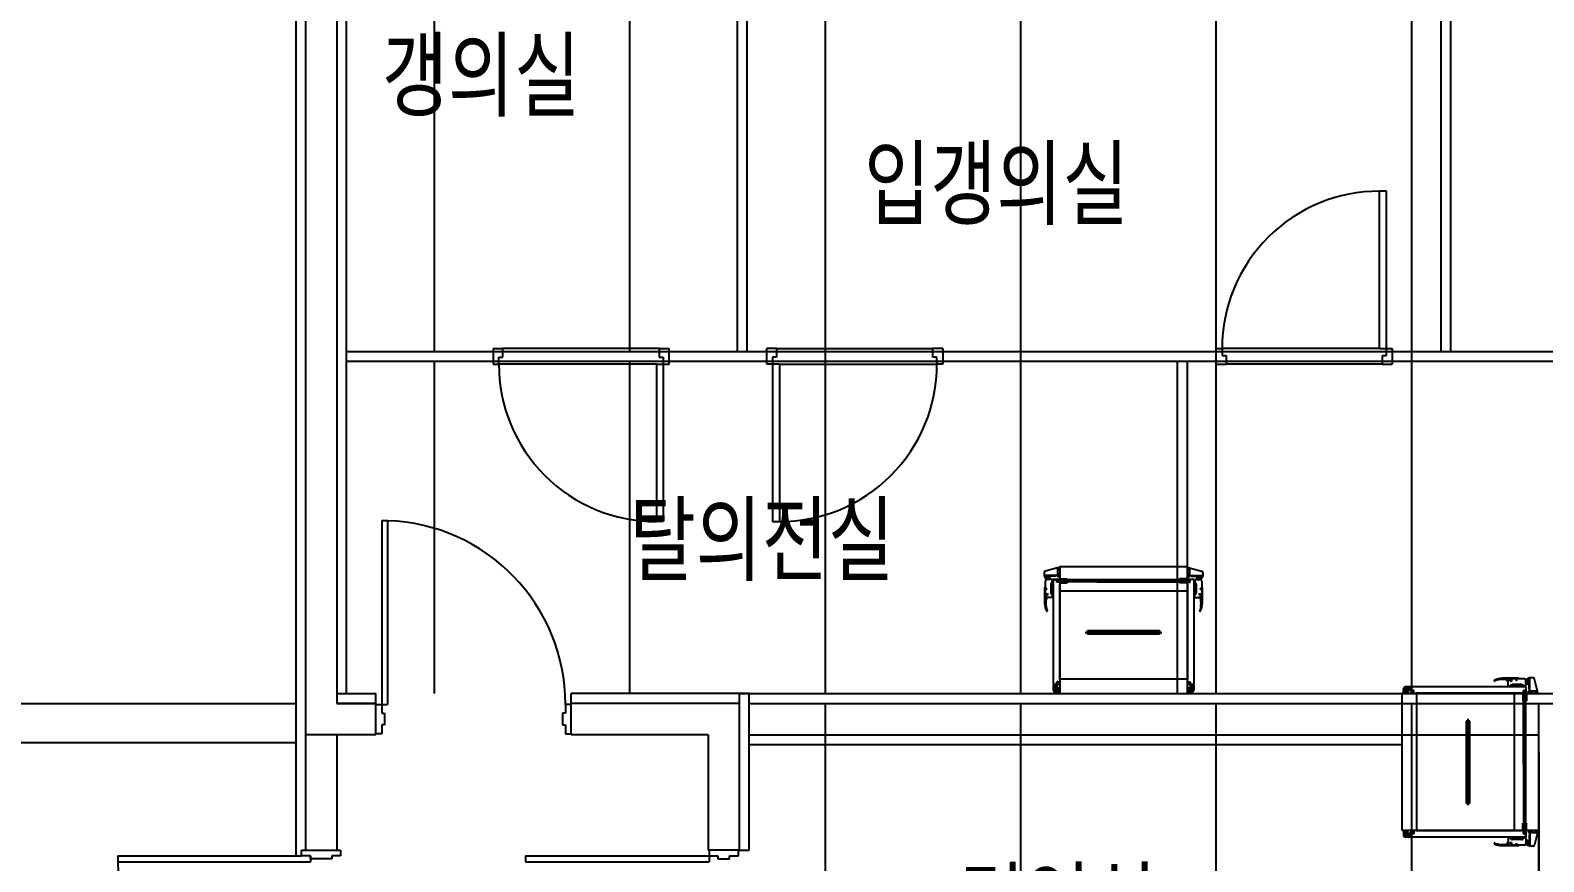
# Model space of a CAD drawing. Header units: millimetres. Extents: x 605428 to 684586, y -474155 to -416366.
# Drawn here: x 623265 to 631008, y -435768 to -431515 of the extents above; entities that cross this region are included whole.
import ezdxf

# ---------------------------------------------------------------- set-up
doc = ezdxf.new("R2010")
doc.units = ezdxf.units.MM
doc.header["$LTSCALE"] = 500
for name, color, linetype in [('arch-col', 9, 'Continuous'), ('TXT', 7, 'Continuous'), ('동물실', 9, 'Continuous'), ('방화석고', 9, 'Continuous'), ('천정', 5, 'Continuous'), ('크린판넬', 4, 'Continuous')]:
    doc.layers.add(name, color=color, linetype=linetype)
doc.styles.add('GHD', font='simple.shx', dxfattribs={"bigfont": 'whgtxt.shx'})

msp = doc.modelspace()

# ---------------------------------------------------------------- linework, layer by layer
at = {"layer": 'arch-col', "color": 9}
for p, q in [((621732.8, -434958.5), (624622.8, -434958.5)), ((621732.8, -435158.5), (624622.8, -435158.5))]:
    msp.add_line(p, q, dxfattribs=at)
at = {"layer": '동물실', "color": 9}
for p, q in [((625062.8, -434023.5), (625062.8, -434963.5)), ((625062.8, -434023.5), (625092.7, -434023.5)), ((625092.7, -434023.5), (625092.7, -434963.5)), ((628451.6, -434288.2), (628451.6, -434303.8)), ((628520.2, -434265.1), (628458.5, -434281.4)), ((628535.1, -434274.5), (628517.5, -434274.5)), ((628520.5, -434265.1), (628520.5, -434311.3)), ((628523.3, -434272.6), (628520.5, -434269.8)), ((628523.3, -434276.4), (628520.5, -434279.2)), ((628531.7, -434265.1), (628520.6, -434265.1)), ((628523.3, -434272.6), (628523.3, -434276.4)), ((628531.7, -434272.6), (628523.3, -434272.6)), ((628531.7, -434276.4), (628523.3, -434276.4)), ((628531.7, -434265.1), (628531.7, -434311.3)), ((628532.8, -434258.5), (628532.8, -434908.5)), ((628532.8, -434258.5), (629182.8, -434258.5)), ((629180.4, -434274.5), (629198, -434274.5)), ((629182.8, -434258.5), (629182.8, -434908.5)), ((629183.8, -434265.1), (629183.8, -434311.3)), ((629183.8, -434265.1), (629194.9, -434265.1)), ((629183.8, -434272.6), (629192.2, -434272.6)), ((629183.8, -434276.4), (629192.2, -434276.4)), ((629192.2, -434272.6), (629195, -434269.8)), ((629192.2, -434272.6), (629192.2, -434276.4)), ((629192.2, -434276.4), (629195, -434279.2)), ((629195, -434265.1), (629195, -434311.3)), ((629195.3, -434265.1), (629257, -434281.4)), ((629263.9, -434288.2), (629263.9, -434303.8)), ((628520.5, -434303.8), (628451.6, -434303.8)), ((628451.7, -434304.7), (628451.7, -434306.3)), ((628451.7, -434306.8), (628459.1, -434317.9)), ((628466.7, -434303.8), (628452.5, -434303.8)), ((628454.4, -434365.1), (628454.4, -434448)), ((628457.3, -434334), (628457.3, -434406.6)), ((628462, -434368.9), (628462, -434376.4)), ((628495, -434324.5), (628466.7, -434324.5)), ((628467.6, -434304.7), (628467.6, -434315.1)), ((628512, -434308.5), (628467.6, -434308.5)), ((628470.2, -434324.5), (628470.2, -434313.2)), ((628470.2, -434313.2), (628474, -434313.2)), ((628484.4, -434324.5), (628484.4, -434324.5)), ((628497.4, -434354.7), (628484.4, -434354.7)), ((628486.5, -434347.2), (628486.5, -434393.4)), ((628488.4, -434352.8), (628486.5, -434351)), ((628488.4, -434356.6), (628486.5, -434358.5)), ((628495, -434352.8), (628488.4, -434352.8)), ((628488.4, -434352.8), (628488.4, -434356.6)), ((628495, -434356.6), (628488.4, -434356.6)), ((628495, -434324.5), (628495, -434416.1)), ((628497.8, -434324.5), (628497.8, -434861.3)), ((628529.9, -434324.5), (628497.8, -434324.5)), ((628497.8, -434324.5), (628530.9, -434324.5)), ((628512, -434303.8), (628512, -434308.5)), ((628516, -434337.6), (628516, -434324.5)), ((628530.8, -434337.6), (628516, -434337.6)), ((628534.7, -434301.9), (628517.5, -434301.9)), ((628517.6, -434325.7), (628517.6, -434336.3)), ((628532.2, -434325.7), (628517.6, -434325.7)), ((628517.6, -434336.3), (628532.2, -434336.3)), ((628517.8, -434328.4), (628517.9, -434328.3)), ((628517.8, -434328.3), (628517.9, -434328.3)), ((628518.6, -434331), (628518.5, -434330.5)), ((628518.5, -434330.5), (628519.1, -434330.6)), ((628518.6, -434331), (628519.1, -434330.6)), ((628519.5, -434335.9), (628519.6, -434335.8)), ((628519.6, -434335.9), (628519.6, -434335.8)), ((628531.7, -434292.4), (628520.5, -434292.4)), ((628531.7, -434311.3), (628520.5, -434311.3)), ((628523.4, -434300), (628520.6, -434297.2)), ((628523.4, -434303.8), (628520.6, -434306.6)), ((628522.1, -434328.1), (628522.7, -434327.9)), ((628522.4, -434328.6), (628522.1, -434328.1)), ((628522.4, -434328.6), (628522.7, -434327.9)), ((628523.4, -434300), (628523.4, -434303.8)), ((628531.7, -434300), (628523.4, -434300)), ((628531.7, -434303.8), (628523.4, -434303.8)), ((628525.1, -434325.6), (628525.4, -434325.3)), ((628525.1, -434325.6), (628525.1, -434325.3)), ((628525.7, -434332.3), (628525.6, -434331.8)), ((628525.6, -434331.8), (628526.2, -434331.9)), ((628525.7, -434332.3), (628526.2, -434331.9)), ((628525.9, -434333.7), (628526.5, -434333.5)), ((628526.2, -434334.2), (628525.9, -434333.7)), ((628526.2, -434334.2), (628526.5, -434333.5)), ((628527.8, -434329.4), (628528.7, -434329.5)), ((628527.9, -434330.3), (628527.8, -434329.4)), ((628527.9, -434330.3), (628528.7, -434329.5)), ((628528.9, -434325.8), (628529.5, -434325.6)), ((628529.2, -434326.3), (628528.9, -434325.8)), ((628529.2, -434326.3), (628529.5, -434325.6)), ((628572.8, -434331.5), (628529.3, -434331.5)), ((628530.9, -434325.7), (628530.9, -434324.5)), ((628530.9, -434348.1), (628530.9, -434835.5)), ((628532.2, -434326.9), (628532.1, -434326.3)), ((628532.1, -434326.3), (628532.4, -434326.4)), ((628532.2, -434336.3), (628532.2, -434325.7)), ((628532.2, -434326.9), (628532.4, -434326.7)), ((628532.8, -434322.1), (628570.5, -434322.1)), ((628570.5, -434322.1), (628532.8, -434341)), ((628532.8, -434322.1), (628570.5, -434341)), ((628532.8, -434326.4), (628532.8, -434345.3)), ((628532.8, -434341), (628570.5, -434341)), ((628570.5, -434322.1), (628570.5, -434341)), ((629145, -434326.7), (628570.5, -434326.7)), ((629145, -434336.3), (628570.5, -434336.3)), ((628722.5, -434326.7), (629145, -434326.7)), ((628722.5, -434336.3), (629145, -434336.3)), ((629142.7, -434331.5), (629186.3, -434331.5)), ((629145, -434322.1), (629145, -434341)), ((629145, -434322.1), (629182.8, -434341)), ((629182.8, -434322.1), (629145, -434341)), ((629182.8, -434322.1), (629145, -434322.1)), ((629182.8, -434341), (629145, -434341)), ((629180.8, -434301.9), (629198, -434301.9)), ((629182.8, -434326.4), (629182.8, -434345.3)), ((629182.8, -434326.4), (629182.8, -434345.3)), ((629183.3, -434325.7), (629197.9, -434325.7)), ((629183.3, -434336.3), (629183.3, -434325.7)), ((629183.6, -434326.9), (629183.3, -434327)), ((629183.6, -434327.5), (629183.3, -434327.3)), ((629197.9, -434336.3), (629183.3, -434336.3)), ((629183.6, -434327.5), (629183.6, -434326.9)), ((629183.8, -434292.4), (629195, -434292.4)), ((629183.8, -434300), (629192.1, -434300)), ((629183.8, -434303.8), (629192.1, -434303.8)), ((629183.8, -434311.3), (629195, -434311.3)), ((629217.7, -434324.5), (629184.6, -434324.5)), ((629184.6, -434325.7), (629184.6, -434324.5)), ((629184.6, -434348.1), (629184.6, -434835.5)), ((629184.7, -434337.6), (629199.5, -434337.6)), ((629186.5, -434326.9), (629186.2, -434326.2)), ((629186.8, -434326.4), (629186.2, -434326.2)), ((629186.5, -434326.9), (629186.8, -434326.4)), ((629188, -434330), (629187.1, -434330.1)), ((629187.8, -434330.9), (629187.1, -434330.1)), ((629187.8, -434330.9), (629188, -434330)), ((629189.5, -434334.8), (629189.3, -434334.2)), ((629189.9, -434334.3), (629189.3, -434334.2)), ((629190.1, -434332.4), (629189.5, -434332.5)), ((629190.1, -434333), (629189.5, -434332.5)), ((629189.5, -434334.8), (629189.9, -434334.3)), ((629190.1, -434333), (629190.1, -434332.4)), ((629190.7, -434326.2), (629190.4, -434325.9)), ((629190.7, -434326.2), (629190.7, -434325.9)), ((629192.1, -434300), (629194.9, -434297.2)), ((629192.1, -434300), (629192.1, -434303.8)), ((629192.1, -434303.8), (629194.9, -434306.6)), ((629193.3, -434329.2), (629193.1, -434328.5)), ((629193.7, -434328.7), (629193.1, -434328.5)), ((629193.3, -434329.2), (629193.7, -434328.7)), ((629195, -434303.8), (629263.9, -434303.8)), ((629196.2, -434336.5), (629196.1, -434336.5)), ((629196.3, -434336.5), (629196.1, -434336.5)), ((629197.2, -434331.1), (629196.6, -434331.2)), ((629197.2, -434331.6), (629196.6, -434331.2)), ((629197.2, -434331.6), (629197.2, -434331.1)), ((629197.9, -434329), (629197.8, -434328.9)), ((629197.9, -434328.9), (629197.8, -434328.9)), ((629197.9, -434325.7), (629197.9, -434336.3)), ((629199.5, -434337.6), (629199.5, -434324.5)), ((629203.5, -434303.8), (629203.5, -434308.5)), ((629203.5, -434308.5), (629247.9, -434308.5)), ((629217.7, -434324.5), (629217.7, -434861.3)), ((629218.1, -434354.7), (629231.1, -434354.7)), ((629220.5, -434324.5), (629220.5, -434416.1)), ((629220.5, -434324.5), (629248.8, -434324.5)), ((629220.5, -434352.8), (629227.1, -434352.8)), ((629220.5, -434356.6), (629227.1, -434356.6)), ((629227.1, -434352.8), (629229, -434351)), ((629227.1, -434352.8), (629227.1, -434356.6)), ((629227.1, -434356.6), (629229, -434358.5)), ((629229, -434347.2), (629229, -434393.4)), ((629231.2, -434324.5), (629231.2, -434324.5)), ((629245.3, -434313.2), (629241.5, -434313.2)), ((629245.3, -434324.5), (629245.3, -434313.2)), ((629247.9, -434304.7), (629247.9, -434315.1)), ((629248.8, -434303.8), (629263, -434303.8)), ((629253.5, -434368.9), (629253.5, -434376.4)), ((629263.8, -434306.8), (629256.5, -434317.9)), ((629258.3, -434334), (629258.3, -434406.6)), ((629261.1, -434365.1), (629261.1, -434448)), ((629263.8, -434304.7), (629263.8, -434306.3)), ((628458.2, -434372.7), (628465.7, -434372.7)), ((628461, -434401), (628472.4, -434401)), ((628466.7, -434395.3), (628466.7, -434406.6)), ((628495, -434416.1), (628466.7, -434416.1)), ((628497.4, -434388.7), (628484.4, -434388.7)), ((628488.4, -434386.8), (628486.5, -434384.9)), ((628488.4, -434390.6), (628486.5, -434392.5)), ((628495, -434386.8), (628488.4, -434386.8)), ((628488.4, -434386.8), (628488.4, -434390.6)), ((628495, -434390.6), (628488.4, -434390.6)), ((628532.8, -434383.5), (629182.8, -434383.5)), ((629218.1, -434388.7), (629231.1, -434388.7)), ((629220.5, -434386.8), (629227.1, -434386.8)), ((629220.5, -434390.6), (629227.1, -434390.6)), ((629220.5, -434416.1), (629248.8, -434416.1)), ((629227.1, -434386.8), (629229, -434384.9)), ((629227.1, -434386.8), (629227.1, -434390.6)), ((629227.1, -434390.6), (629229, -434392.5)), ((629254.5, -434401), (629243.2, -434401)), ((629248.8, -434395.3), (629248.8, -434406.6)), ((629257.3, -434372.7), (629249.8, -434372.7)), ((628462.1, -434464.9), (628465.1, -434479.9)), ((628464.7, -434486.1), (628464.2, -434486)), ((628465.1, -434479.9), (628465.8, -434485.1)), ((629250.4, -434479.9), (629249.7, -434485.1)), ((629253.4, -434464.9), (629250.4, -434479.9)), ((629250.9, -434486.1), (629251.3, -434486)), ((628662.3, -434595.1), (629053.2, -434595.1)), ((628672.9, -434585.9), (629042.6, -434585.9)), ((628672.9, -434604.4), (628672.9, -434585.9)), ((628685.8, -434604.4), (628685.8, -434585.9)), ((628689, -434589.1), (629026.5, -434589.1)), ((628689, -434601.2), (628689, -434589.1)), ((629026.5, -434601.2), (628689, -434601.2)), ((629026.5, -434589.1), (629026.5, -434601.2)), ((629029.7, -434585.9), (629029.7, -434604.4)), ((629042.6, -434585.9), (629042.6, -434604.4)), ((629042.6, -434604.4), (628672.9, -434604.4)), ((628532.8, -434833.5), (629182.8, -434833.5)), ((630876.1, -434830.1), (630793.2, -434830.1)), ((630907.3, -434833), (630834.6, -434833)), ((630934.4, -434827.4), (630923.3, -434834.8)), ((630936.5, -434827.4), (630934.9, -434827.4)), ((630937.5, -434896.2), (630937.5, -434827.3)), ((630953, -434827.3), (630937.5, -434827.3)), ((630937.5, -434842.4), (630937.5, -434828.2)), ((625032.8, -434958.5), (625032.8, -434908.5)), ((628520, -434869.9), (628495.9, -434869.9)), ((628505.8, -434890.6), (628497.4, -434890.6)), ((628497.8, -434861.3), (628530.9, -434861.3)), ((628498.3, -434865.2), (628498.3, -434890.6)), ((628514.3, -434862.3), (628501.1, -434862.3)), ((628514.3, -434876.5), (628501.1, -434876.5)), ((628502.1, -434876.5), (628512.5, -434876.5)), ((628505.4, -434869.9), (628503, -434871.8)), ((628512.5, -434871.8), (628503, -434871.8)), ((628503, -434876.5), (628503, -434871.8)), ((628513.4, -434876.5), (628503, -434876.5)), ((628505.4, -434869.9), (628505.4, -434862.3)), ((628510.1, -434869.9), (628505.4, -434869.9)), ((628506.8, -434890.6), (628508.7, -434890.6)), ((628507.7, -434877.5), (628507.7, -434862.3)), ((628507.7, -434888.7), (628507.7, -434880.3)), ((628507.7, -434881.2), (628517.1, -434881.2)), ((628507.7, -434889.7), (628507.7, -434891.6)), ((628507.7, -434892.5), (628507.7, -434901)), ((628524.7, -434900.1), (628507.7, -434900.1)), ((628509.6, -434890.6), (628518.1, -434890.6)), ((628510.1, -434869.9), (628510.1, -434862.3)), ((628510.1, -434869.9), (628512.5, -434871.8)), ((628512.5, -434876.5), (628512.5, -434871.8)), ((628516, -434848.2), (628516, -434861.3)), ((628530.8, -434848.2), (628516, -434848.2)), ((628517.1, -434881.2), (628524.7, -434881.2)), ((628517.2, -434865.2), (628517.2, -434890.6)), ((628517.5, -434857), (628517.6, -434857.1)), ((628517.5, -434857.1), (628517.6, -434857.1)), ((628517.6, -434860.1), (628517.6, -434849.5)), ((628517.6, -434849.5), (628532.2, -434849.5)), ((628532.2, -434860.1), (628517.6, -434860.1)), ((628518.3, -434854.4), (628518.2, -434854.9)), ((628518.2, -434854.9), (628518.8, -434854.8)), ((628518.3, -434854.4), (628518.8, -434854.8)), ((628519.2, -434849.5), (628519.3, -434849.6)), ((628519.3, -434849.5), (628519.3, -434849.6)), ((628520.9, -434890.6), (628532.5, -434890.6)), ((628522.1, -434856.8), (628521.8, -434857.3)), ((628521.8, -434857.3), (628522.4, -434857.5)), ((628521.9, -434884), (628521.9, -434897.2)), ((628521.9, -434885.9), (628526.6, -434885.9)), ((628521.9, -434895.4), (628526.6, -434895.4)), ((628522.1, -434856.8), (628522.4, -434857.5)), ((628528.5, -434881.2), (628524.7, -434881.2)), ((628528.5, -434900.1), (628524.7, -434900.1)), ((628524.8, -434859.8), (628525.1, -434860.1)), ((628524.8, -434859.8), (628524.8, -434860.1)), ((628525.4, -434853.1), (628525.3, -434853.6)), ((628525.3, -434853.6), (628525.9, -434853.5)), ((628525.4, -434853.1), (628525.9, -434853.5)), ((628525.9, -434851.2), (628525.6, -434851.7)), ((628525.6, -434851.7), (628526.2, -434851.9)), ((628525.9, -434851.2), (628526.2, -434851.9)), ((628526.6, -434885.9), (628526.6, -434895.4)), ((628528.5, -434888.3), (628526.6, -434885.9)), ((628528.5, -434893), (628526.6, -434895.4)), ((628527.6, -434855.1), (628527.5, -434856)), ((628527.5, -434856), (628528.4, -434855.9)), ((628527.6, -434855.1), (628528.4, -434855.9)), ((628528.5, -434888.3), (628528.5, -434893)), ((628528.5, -434888.3), (628531.3, -434888.3)), ((628528.5, -434893), (628531.3, -434893)), ((628528.9, -434859.1), (628528.6, -434859.6)), ((628528.6, -434859.6), (628529.2, -434859.8)), ((628528.9, -434859.1), (628529.2, -434859.8)), ((628530.9, -434860.1), (628530.9, -434861.3)), ((628531.3, -434884), (628531.3, -434897.2)), ((628531.9, -434858.5), (628531.8, -434859.1)), ((628531.8, -434859.1), (628532.1, -434859)), ((628531.9, -434858.5), (628532.1, -434858.7)), ((628532.2, -434849.5), (628532.2, -434860.1)), ((628532.8, -434908.5), (629182.8, -434908.5)), ((629194.6, -434890.6), (629183, -434890.6)), ((629197.9, -434849.5), (629183.3, -434849.5)), ((629183.3, -434849.5), (629183.3, -434860.1)), ((629183.6, -434858.5), (629183.3, -434858.7)), ((629183.6, -434859.1), (629183.3, -434859)), ((629183.3, -434860.1), (629197.9, -434860.1)), ((629183.6, -434858.5), (629183.6, -434859.1)), ((629184.2, -434884), (629184.2, -434897.2)), ((629187, -434888.3), (629184.2, -434888.3)), ((629187, -434893), (629184.2, -434893)), ((629184.6, -434860.1), (629184.6, -434861.3)), ((629217.7, -434861.3), (629184.6, -434861.3)), ((629184.7, -434848.2), (629199.5, -434848.2)), ((629186.5, -434859.1), (629186.2, -434859.8)), ((629186.8, -434859.6), (629186.2, -434859.8)), ((629186.5, -434859.1), (629186.8, -434859.6)), ((629187, -434881.2), (629190.8, -434881.2)), ((629187, -434888.3), (629188.9, -434885.9)), ((629187, -434888.3), (629187, -434893)), ((629187, -434893), (629188.9, -434895.4)), ((629187, -434900.1), (629190.8, -434900.1)), ((629187.8, -434855.1), (629187.1, -434855.9)), ((629188, -434856), (629187.1, -434855.9)), ((629187.8, -434855.1), (629188, -434856)), ((629188.9, -434885.9), (629188.9, -434895.4)), ((629193.6, -434885.9), (629188.9, -434885.9)), ((629193.6, -434895.4), (629188.9, -434895.4)), ((629189.5, -434851.2), (629189.3, -434851.9)), ((629189.9, -434851.7), (629189.3, -434851.9)), ((629189.5, -434851.2), (629189.9, -434851.7)), ((629190.1, -434853.1), (629189.5, -434853.5)), ((629190.1, -434853.6), (629189.5, -434853.5)), ((629190.1, -434853.1), (629190.1, -434853.6)), ((629190.7, -434859.8), (629190.4, -434860.1)), ((629190.7, -434859.8), (629190.7, -434860.1)), ((629198.4, -434881.2), (629190.8, -434881.2)), ((629190.8, -434900.1), (629207.8, -434900.1)), ((629193.3, -434856.8), (629193.1, -434857.5)), ((629193.7, -434857.3), (629193.1, -434857.5)), ((629193.3, -434856.8), (629193.7, -434857.3)), ((629193.6, -434884), (629193.6, -434897.2)), ((629195.5, -434869.9), (629219.6, -434869.9)), ((629196.2, -434849.5), (629196.1, -434849.6)), ((629196.3, -434849.5), (629196.1, -434849.6)), ((629197.2, -434854.4), (629196.6, -434854.8)), ((629197.2, -434854.9), (629196.6, -434854.8)), ((629197.2, -434854.4), (629197.2, -434854.9)), ((629205.9, -434890.6), (629197.4, -434890.6)), ((629197.9, -434857), (629197.8, -434857.1)), ((629197.9, -434857.1), (629197.8, -434857.1)), ((629197.9, -434860.1), (629197.9, -434849.5)), ((629198.3, -434865.2), (629198.3, -434890.6)), ((629207.8, -434881.2), (629198.4, -434881.2)), ((629199.5, -434848.2), (629199.5, -434861.3)), ((629201.2, -434862.3), (629214.4, -434862.3)), ((629201.2, -434876.5), (629214.4, -434876.5)), ((629202.1, -434876.5), (629212.5, -434876.5)), ((629205.4, -434869.9), (629203.1, -434871.8)), ((629203.1, -434871.8), (629212.5, -434871.8)), ((629203.1, -434876.5), (629203.1, -434871.8)), ((629213.4, -434876.5), (629203.1, -434876.5)), ((629205.4, -434869.9), (629205.4, -434862.3)), ((629205.4, -434869.9), (629210.1, -434869.9)), ((629208.7, -434890.6), (629206.8, -434890.6)), ((629207.8, -434877.5), (629207.8, -434862.3)), ((629207.8, -434888.7), (629207.8, -434880.3)), ((629207.8, -434889.7), (629207.8, -434891.6)), ((629207.8, -434892.5), (629207.8, -434901)), ((629209.7, -434890.6), (629218.2, -434890.6)), ((629210.1, -434869.9), (629210.1, -434862.3)), ((629210.1, -434869.9), (629212.5, -434871.8)), ((629212.5, -434876.5), (629212.5, -434871.8)), ((629217.2, -434865.2), (629217.2, -434890.6)), ((630982.8, -434908.5), (630282.8, -434908.5)), ((630282.8, -435608.5), (630282.8, -434908.5)), ((630298.7, -434883.4), (630290.2, -434883.4)), ((630291.2, -434900.4), (630291.2, -434883.4)), ((630291.2, -434904.2), (630291.2, -434900.4)), ((630307.2, -434897.6), (630294, -434897.6)), ((630307.2, -434907), (630294, -434907)), ((630295.9, -434897.6), (630295.9, -434902.3)), ((630305.3, -434902.3), (630295.9, -434902.3)), ((630298.2, -434904.2), (630295.9, -434902.3)), ((630302.9, -434904.2), (630298.2, -434904.2)), ((630298.2, -434904.2), (630298.2, -434907)), ((630301.5, -434883.4), (630299.6, -434883.4)), ((630300.6, -434881.5), (630300.6, -434873.1)), ((630326.1, -434874), (630300.6, -434874)), ((630300.6, -434882.5), (630300.6, -434884.4)), ((630300.6, -434885.3), (630300.6, -434893.8)), ((630326.1, -434892.9), (630300.6, -434892.9)), ((630300.6, -434896.6), (630300.6, -434908.2)), ((630302.5, -434883.4), (630311, -434883.4)), ((630302.9, -434904.2), (630305.3, -434902.3)), ((630302.9, -434904.2), (630302.9, -434907)), ((630305.3, -434897.6), (630305.3, -434902.3)), ((630310, -434883.4), (630310, -434892.8)), ((630310, -434892.8), (630310, -434900.4)), ((630310, -434904.2), (630310, -434900.4)), ((630313.8, -434883.4), (630328.9, -434883.4)), ((630314.7, -434890), (630314.7, -434876.8)), ((630314.7, -434877.8), (630314.7, -434888.2)), ((630314.7, -434889.1), (630314.7, -434878.7)), ((630314.7, -434878.7), (630319.5, -434878.7)), ((630314.7, -434888.2), (630319.5, -434888.2)), ((630319.5, -434888.2), (630319.5, -434878.7)), ((630321.4, -434881.1), (630319.5, -434878.7)), ((630321.4, -434885.8), (630319.5, -434888.2)), ((630321.4, -434895.7), (630321.4, -434871.6)), ((630321.4, -434881.1), (630328.9, -434881.1)), ((630321.4, -434885.8), (630321.4, -434881.1)), ((630321.4, -434885.8), (630328.9, -434885.8)), ((630328.9, -434890), (630328.9, -434876.8)), ((630916.7, -434873.5), (630330, -434873.5)), ((630330, -434873.5), (630330, -434906.6)), ((630343, -434891.7), (630330, -434891.7)), ((630331.2, -434906.6), (630330, -434906.6)), ((630331.2, -434907.9), (630331.2, -434893.3)), ((630331.2, -434893.3), (630341.7, -434893.3)), ((630331.4, -434900.6), (630331.2, -434900.5)), ((630331.4, -434900.6), (630331.2, -434900.9)), ((630341.7, -434907.9), (630331.2, -434907.9)), ((630331.6, -434904.4), (630331.4, -434905)), ((630332.1, -434904.7), (630331.4, -434905)), ((630332.1, -434904.7), (630331.6, -434904.4)), ((630332.7, -434907.7), (630332.1, -434907.6)), ((630332.1, -434907.6), (630332.2, -434907.9)), ((630332.7, -434907.7), (630332.5, -434907.9)), ((630333.9, -434897.6), (630333.7, -434898.1)), ((630334.4, -434897.9), (630333.7, -434898.1)), ((630334.4, -434897.9), (630333.9, -434897.6)), ((630334.2, -434893.3), (630334.1, -434893.4)), ((630334.1, -434893.3), (630334.1, -434893.4)), ((630335.2, -434903.3), (630335.3, -434904.2)), ((630336.1, -434903.4), (630335.2, -434903.3)), ((630336.1, -434903.4), (630335.3, -434904.2)), ((630336.9, -434894), (630336.3, -434894)), ((630336.3, -434894), (630336.4, -434894.6)), ((630336.9, -434894), (630336.4, -434894.6)), ((630338.2, -434901.1), (630337.6, -434901.1)), ((630337.6, -434901.1), (630337.7, -434901.7)), ((630338.2, -434901.1), (630337.7, -434901.7)), ((630339.6, -434901.4), (630339.4, -434901.9)), ((630340, -434901.7), (630339.4, -434901.9)), ((630340, -434901.7), (630339.6, -434901.4)), ((630341.7, -434893.3), (630341.7, -434907.9)), ((630341.7, -434895), (630341.7, -434895.1)), ((630341.7, -434895.1), (630341.7, -434895.1)), ((630343, -434906.5), (630343, -434891.7)), ((630893.2, -434906.6), (630355.7, -434906.6)), ((630357.8, -435608.5), (630357.8, -434908.5)), ((630755.1, -434840.4), (630755.2, -434839.9)), ((630761.3, -434840.8), (630756.1, -434841.5)), ((630776.3, -434837.8), (630761.3, -434840.8)), ((630825.1, -434870.7), (630825.1, -434842.4)), ((630916.7, -434870.7), (630825.1, -434870.7)), ((630845.9, -434842.4), (630834.6, -434842.4)), ((630840.2, -434836.7), (630840.2, -434848.1)), ((630894, -434862.2), (630847.8, -434862.2)), ((630850.6, -434864.1), (630848.7, -434862.2)), ((630854.4, -434864.1), (630850.6, -434864.1)), ((630850.6, -434870.7), (630850.6, -434864.1)), ((630852.5, -434873.1), (630852.5, -434860.1)), ((630854.4, -434864.1), (630856.3, -434862.2)), ((630854.4, -434870.7), (630854.4, -434864.1)), ((630857.8, -435608.5), (630857.8, -434908.5)), ((630872.3, -434837.7), (630864.8, -434837.7)), ((630868.6, -434833.9), (630868.6, -434841.4)), ((630884.6, -434864.1), (630882.7, -434862.2)), ((630888.4, -434864.1), (630884.6, -434864.1)), ((630884.6, -434870.7), (630884.6, -434864.1)), ((630886.5, -434873.1), (630886.5, -434860.1)), ((630888.4, -434864.1), (630890.3, -434862.2)), ((630888.4, -434870.7), (630888.4, -434864.1)), ((630914.8, -434908.5), (630896, -434908.5)), ((630914.8, -434908.5), (630896, -434908.5)), ((630919.1, -434946.2), (630900.3, -434908.5)), ((630919.1, -434908.5), (630900.3, -434946.2)), ((630900.3, -434908.5), (630900.3, -434946.2)), ((630903.7, -434906.5), (630903.7, -434891.7)), ((630903.7, -434891.7), (630916.7, -434891.7)), ((630904.7, -434895), (630904.8, -434895.1)), ((630904.7, -434895.1), (630904.8, -434895.1)), ((630904.9, -434893.3), (630904.9, -434907.9)), ((630915.5, -434893.3), (630904.9, -434893.3)), ((630904.9, -434907.9), (630915.5, -434907.9)), ((630906.4, -434901.7), (630906.9, -434901.4)), ((630906.4, -434901.7), (630907.1, -434901.9)), ((630906.9, -434901.4), (630907.1, -434901.9)), ((630908.3, -434901.1), (630908.7, -434901.7)), ((630908.3, -434901.1), (630908.8, -434901.1)), ((630908.8, -434901.1), (630908.7, -434901.7)), ((630909.6, -434894), (630910, -434894.6)), ((630909.6, -434894), (630910.1, -434894)), ((630909.7, -434948.5), (630909.7, -434904.9)), ((630910.1, -434894), (630910, -434894.6)), ((630910.4, -434903.4), (630911.2, -434903.3)), ((630910.4, -434903.4), (630911.1, -434904.2)), ((630911.2, -434903.3), (630911.1, -434904.2)), ((630912, -434897.9), (630912.5, -434897.6)), ((630912, -434897.9), (630912.7, -434898.1)), ((630912.2, -434893.3), (630912.3, -434893.4)), ((630912.4, -434893.3), (630912.3, -434893.4)), ((630912.5, -434897.6), (630912.7, -434898.1)), ((630913.7, -434907.7), (630914.3, -434907.6)), ((630913.7, -434907.7), (630913.9, -434907.9)), ((630914.3, -434907.6), (630914.2, -434907.9)), ((630914.3, -434904.7), (630914.8, -434904.4)), ((630914.3, -434904.7), (630915, -434905)), ((630914.8, -434904.4), (630915, -434905)), ((630915, -434900.6), (630915.3, -434900.5)), ((630915, -434900.6), (630915.3, -434900.9)), ((630915.5, -434907.9), (630915.5, -434893.3)), ((630915.5, -434906.6), (630916.7, -434906.6)), ((630916.7, -434870.7), (630916.7, -434842.4)), ((630916.7, -434845.9), (630928, -434845.9)), ((630916.7, -434860.1), (630916.7, -434860.1)), ((630916.7, -434873.5), (630916.7, -434906.6)), ((630919.1, -434908.5), (630919.1, -434946.2)), ((630936.5, -434843.3), (630926.1, -434843.3)), ((630928, -434845.9), (630928, -434849.7)), ((630976.2, -434896.2), (630929.9, -434896.2)), ((630929.9, -434907.4), (630929.9, -434896.2)), ((630976.2, -434907.4), (630929.9, -434907.4)), ((630932.7, -434887.7), (630932.7, -434843.3)), ((630937.5, -434887.7), (630932.7, -434887.7)), ((630937.5, -434899.1), (630934.6, -434896.3)), ((630941.2, -434899.1), (630937.5, -434899.1)), ((630937.5, -434907.4), (630937.5, -434899.1)), ((630939.3, -434910.4), (630939.3, -434893.2)), ((630941.2, -434899.1), (630944.1, -434896.3)), ((630941.2, -434907.4), (630941.2, -434899.1)), ((630948.8, -434907.4), (630948.8, -434896.2)), ((630976.1, -434895.9), (630959.8, -434834.2)), ((630964.8, -434899), (630962, -434896.2)), ((630968.6, -434899), (630964.8, -434899)), ((630964.8, -434907.4), (630964.8, -434899)), ((630966.7, -434910.8), (630966.7, -434893.2)), ((630968.6, -434899), (630971.4, -434896.2)), ((630968.6, -434907.4), (630968.6, -434899)), ((630976.2, -434907.4), (630976.2, -434896.3)), ((625032.8, -435113.5), (625032.8, -434963.5)), ((625032.8, -434963.5), (625062.8, -434963.5)), ((625062.8, -434963.5), (625092.7, -434963.5)), ((625062.8, -434963.5), (625062.8, -435008.5)), ((626032.8, -434963.5), (626002.8, -434963.5)), ((626002.8, -434963.5), (626002.8, -435008.5)), ((626032.8, -435113.5), (626032.8, -434963.5)), ((626942.8, -434958.5), (626942.8, -434958.5)), ((630919.1, -434946.2), (630900.3, -434946.2)), ((630904.9, -434946.2), (630904.9, -435570.7)), ((630904.9, -435268.7), (630904.9, -434946.2)), ((630914.5, -434946.2), (630914.5, -435570.7)), ((630914.5, -435268.7), (630914.5, -434946.2)), ((625062.8, -435008.5), (625077.8, -435008.5)), ((625077.8, -435008.5), (625077.8, -435068.5)), ((626002.8, -435008.5), (625987.8, -435008.5)), ((625987.8, -435008.5), (625987.8, -435068.5)), ((630611.8, -435048.6), (630611.8, -435468.3)), ((630630.3, -435048.6), (630611.8, -435048.6)), ((630630.3, -435061.5), (630611.8, -435061.5)), ((630615.1, -435064.7), (630615.1, -435452.2)), ((630627.1, -435064.7), (630615.1, -435064.7)), ((630621.1, -435478.9), (630621.1, -435038)), ((630627.1, -435452.2), (630627.1, -435064.7)), ((630630.3, -435468.3), (630630.3, -435048.6)), ((625062.8, -435113.5), (625032.8, -435113.5)), ((625077.8, -435068.5), (625062.8, -435068.5)), ((625062.8, -435068.5), (625062.8, -435113.5)), ((625987.8, -435068.5), (626002.8, -435068.5)), ((626002.8, -435068.5), (626002.8, -435113.5)), ((626002.8, -435113.5), (626032.8, -435113.5)), ((630982.8, -435608.5), (630982.8, -435208.5)), ((630615.1, -435452.2), (630627.1, -435452.2)), ((630611.8, -435455.4), (630630.3, -435455.4)), ((630611.8, -435468.3), (630630.3, -435468.3)), ((630900.3, -435608.5), (630900.3, -435570.7)), ((630919.1, -435570.7), (630900.3, -435608.5)), ((630919.1, -435608.5), (630900.3, -435570.7)), ((630919.1, -435570.7), (630900.3, -435570.7)), ((630909.7, -435568.4), (630909.7, -435612)), ((630919.1, -435608.5), (630919.1, -435570.7)), ((630939.3, -435606.5), (630939.3, -435623.7)), ((630966.7, -435606.1), (630966.7, -435623.7)), ((630982.8, -435608.5), (630282.8, -435608.5)), ((630298.7, -435633.5), (630290.2, -435633.5)), ((630291.2, -435612.7), (630291.2, -435616.5)), ((630291.2, -435616.5), (630291.2, -435633.5)), ((630307.2, -435609.9), (630294, -435609.9)), ((630307.2, -435619.3), (630294, -435619.3)), ((630298.2, -435612.7), (630295.9, -435614.6)), ((630305.3, -435614.6), (630295.9, -435614.6)), ((630295.9, -435619.3), (630295.9, -435614.6)), ((630298.2, -435612.7), (630298.2, -435609.9)), ((630302.9, -435612.7), (630298.2, -435612.7)), ((630301.5, -435633.5), (630299.6, -435633.5)), ((630300.6, -435620.3), (630300.6, -435608.7)), ((630300.6, -435631.6), (630300.6, -435623.1)), ((630326.1, -435624), (630300.6, -435624)), ((630300.6, -435634.4), (630300.6, -435632.5)), ((630300.6, -435635.4), (630300.6, -435643.9)), ((630326.1, -435642.9), (630300.6, -435642.9)), ((630302.5, -435633.5), (630311, -435633.5)), ((630302.9, -435612.7), (630302.9, -435609.9)), ((630302.9, -435612.7), (630305.3, -435614.6)), ((630305.3, -435619.3), (630305.3, -435614.6)), ((630310, -435612.7), (630310, -435616.5)), ((630310, -435624.1), (630310, -435616.5)), ((630310, -435633.5), (630310, -435624.1)), ((630313.8, -435633.5), (630328.9, -435633.5)), ((630314.7, -435626.9), (630314.7, -435640.1)), ((630314.7, -435627.8), (630314.7, -435638.2)), ((630314.7, -435639.1), (630314.7, -435628.8)), ((630314.7, -435628.8), (630319.5, -435628.8)), ((630314.7, -435638.2), (630319.5, -435638.2)), ((630319.5, -435628.8), (630319.5, -435638.2)), ((630321.4, -435631.1), (630319.5, -435628.8)), ((630321.4, -435635.8), (630319.5, -435638.2)), ((630321.4, -435621.2), (630321.4, -435645.3)), ((630321.4, -435631.1), (630328.9, -435631.1)), ((630321.4, -435631.1), (630321.4, -435635.8)), ((630321.4, -435635.8), (630328.9, -435635.8)), ((630328.9, -435626.9), (630328.9, -435640.1)), ((630330, -435643.4), (630330, -435610.3)), ((630331.2, -435610.3), (630330, -435610.3)), ((630343, -435625.2), (630330, -435625.2)), ((630916.7, -435643.4), (630330, -435643.4)), ((630341.7, -435609), (630331.2, -435609)), ((630331.2, -435609), (630331.2, -435623.6)), ((630331.4, -435616.4), (630331.2, -435616.1)), ((630331.4, -435616.4), (630331.2, -435616.5)), ((630331.2, -435623.6), (630341.7, -435623.6)), ((630332.1, -435612.3), (630331.4, -435612)), ((630331.6, -435612.6), (630331.4, -435612)), ((630332.1, -435612.3), (630331.6, -435612.6)), ((630332.1, -435609.4), (630332.2, -435609.1)), ((630332.7, -435609.3), (630332.1, -435609.4)), ((630332.7, -435609.3), (630332.5, -435609.1)), ((630334.4, -435619.1), (630333.7, -435618.9)), ((630333.9, -435619.4), (630333.7, -435618.9)), ((630334.4, -435619.1), (630333.9, -435619.4)), ((630334.2, -435623.7), (630334.1, -435623.6)), ((630334.1, -435623.7), (630334.1, -435623.6)), ((630335.2, -435613.7), (630335.3, -435612.8)), ((630336.1, -435613.6), (630335.2, -435613.7)), ((630336.1, -435613.6), (630335.3, -435612.8)), ((630336.3, -435623), (630336.4, -435622.4)), ((630336.9, -435622.9), (630336.3, -435623)), ((630336.9, -435622.9), (630336.4, -435622.4)), ((630337.6, -435615.9), (630337.7, -435615.3)), ((630338.2, -435615.8), (630337.6, -435615.9)), ((630338.2, -435615.8), (630337.7, -435615.3)), ((630340, -435615.3), (630339.4, -435615.1)), ((630339.6, -435615.6), (630339.4, -435615.1)), ((630340, -435615.3), (630339.6, -435615.6)), ((630341.7, -435623.6), (630341.7, -435609)), ((630341.7, -435621.9), (630341.7, -435621.9)), ((630341.7, -435622), (630341.7, -435621.9)), ((630343, -435610.4), (630343, -435625.2)), ((630893.2, -435610.3), (630355.7, -435610.3)), ((630755.1, -435676.6), (630755.2, -435677)), ((630761.3, -435676.1), (630756.1, -435675.4)), ((630776.3, -435679.1), (630761.3, -435676.1)), ((630916.7, -435646.2), (630825.1, -435646.2)), ((630825.1, -435646.2), (630825.1, -435674.5)), ((630845.9, -435674.5), (630834.6, -435674.5)), ((630907.3, -435684), (630834.6, -435684)), ((630840.2, -435680.2), (630840.2, -435668.9)), ((630894, -435654.7), (630847.8, -435654.7)), ((630850.6, -435652.8), (630848.7, -435654.7)), ((630850.6, -435646.2), (630850.6, -435652.8)), ((630854.4, -435652.8), (630850.6, -435652.8)), ((630852.5, -435643.8), (630852.5, -435656.8)), ((630854.4, -435646.2), (630854.4, -435652.8)), ((630854.4, -435652.8), (630856.3, -435654.7)), ((630872.3, -435679.2), (630864.8, -435679.2)), ((630868.6, -435683), (630868.6, -435675.5)), ((630884.6, -435652.8), (630882.7, -435654.7)), ((630884.6, -435646.2), (630884.6, -435652.8)), ((630888.4, -435652.8), (630884.6, -435652.8)), ((630886.5, -435643.8), (630886.5, -435656.8)), ((630888.4, -435646.2), (630888.4, -435652.8)), ((630888.4, -435652.8), (630890.3, -435654.7)), ((630914.8, -435608.5), (630896, -435608.5)), ((630903.7, -435610.4), (630903.7, -435625.2)), ((630903.7, -435625.2), (630916.7, -435625.2)), ((630904.9, -435609), (630915.5, -435609)), ((630904.9, -435623.6), (630904.9, -435609)), ((630915.5, -435623.6), (630904.9, -435623.6)), ((630905.3, -435621.6), (630905.4, -435621.6)), ((630905.3, -435621.7), (630905.4, -435621.6)), ((630907, -435615), (630907.7, -435614.8)), ((630907, -435615), (630907.5, -435615.3)), ((630907.5, -435615.3), (630907.7, -435614.8)), ((630908.9, -435615.5), (630909.3, -435615)), ((630908.9, -435615.5), (630909.4, -435615.6)), ((630909.4, -435615.6), (630909.3, -435615)), ((630910.2, -435622.6), (630910.6, -435622.1)), ((630910.2, -435622.6), (630910.7, -435622.7)), ((630910.7, -435622.7), (630910.6, -435622.1)), ((630911, -435613.3), (630911.7, -435612.5)), ((630911, -435613.3), (630911.8, -435613.4)), ((630911.8, -435613.4), (630911.7, -435612.5)), ((630912.6, -435618.8), (630913.3, -435618.6)), ((630912.6, -435618.8), (630913.1, -435619.1)), ((630912.8, -435623.4), (630913, -435623.3)), ((630913, -435623.4), (630913, -435623.3)), ((630913.1, -435619.1), (630913.3, -435618.6)), ((630914.3, -435609), (630914.6, -435608.8)), ((630914.3, -435609), (630914.9, -435609.1)), ((630914.9, -435609.1), (630914.8, -435608.8)), ((630914.9, -435612), (630915.6, -435611.7)), ((630914.9, -435612), (630915.4, -435612.3)), ((630915.4, -435612.3), (630915.6, -435611.7)), ((630915.5, -435609), (630915.5, -435623.6)), ((630915.5, -435610.3), (630916.7, -435610.3)), ((630915.6, -435616.1), (630915.9, -435615.8)), ((630915.6, -435616.1), (630915.9, -435616.2)), ((630916.7, -435643.4), (630916.7, -435610.3)), ((630916.7, -435611.3), (630916.7, -435643.4)), ((630916.7, -435646.2), (630916.7, -435674.5)), ((630916.7, -435656.9), (630916.7, -435656.9)), ((630916.7, -435671), (630928, -435671)), ((630934.4, -435689.5), (630923.3, -435682.2)), ((630936.5, -435673.6), (630926.1, -435673.6)), ((630928, -435671), (630928, -435667.2)), ((630976.2, -435609.5), (630929.9, -435609.5)), ((630929.9, -435609.5), (630929.9, -435620.7)), ((630976.2, -435620.7), (630929.9, -435620.7)), ((630932.7, -435629.2), (630932.7, -435673.6)), ((630937.5, -435629.2), (630932.7, -435629.2)), ((630937.5, -435617.8), (630934.6, -435620.6)), ((630937.5, -435609.5), (630937.5, -435617.8)), ((630941.2, -435617.8), (630937.5, -435617.8)), ((630937.5, -435620.7), (630937.5, -435689.6)), ((630937.5, -435674.5), (630937.5, -435688.7)), ((630941.2, -435609.5), (630941.2, -435617.8)), ((630941.2, -435617.8), (630944.1, -435620.6)), ((630948.8, -435609.5), (630948.8, -435620.7)), ((630976.1, -435621), (630959.8, -435682.7)), ((630964.8, -435617.9), (630962, -435620.7)), ((630964.8, -435609.5), (630964.8, -435617.9)), ((630968.6, -435617.9), (630964.8, -435617.9)), ((630968.6, -435609.5), (630968.6, -435617.9)), ((630968.6, -435617.9), (630971.4, -435620.7)), ((630976.2, -435609.5), (630976.2, -435620.6)), ((630982.8, -435608.5), (630982.8, -435608.5)), ((623712.8, -435738.5), (624652.8, -435738.5)), ((624652.8, -435708.5), (624852.8, -435708.5)), ((624652.8, -435738.5), (624652.8, -435708.5)), ((624697.8, -435738.5), (624652.8, -435738.5)), ((624697.8, -435753.5), (624697.8, -435738.5)), ((624697.8, -435738.5), (624697.8, -435768.4)), ((624807.8, -435753.5), (624697.8, -435753.5)), ((624852.8, -435738.5), (624807.8, -435738.5)), ((624807.8, -435738.5), (624807.8, -435753.5)), ((624852.8, -435708.5), (624852.8, -435738.5)), ((625797.8, -435738.5), (626737.8, -435738.5)), ((625797.8, -435738.5), (625797.8, -435768.4)), ((625797.8, -435738.5), (626737.8, -435738.5)), ((625797.8, -435738.5), (625797.8, -435768.4)), ((626887.8, -435708.5), (626737.8, -435708.5)), ((626737.8, -435708.5), (626737.8, -435738.5)), ((626887.8, -435708.5), (626737.8, -435708.5)), ((626737.8, -435708.5), (626737.8, -435738.5)), ((626737.8, -435738.5), (626737.8, -435768.4)), ((626737.8, -435738.5), (626737.8, -435768.4)), ((626737.8, -435738.5), (626782.8, -435738.5)), ((626737.8, -435738.5), (626782.8, -435738.5)), ((626782.8, -435738.5), (626782.8, -435753.5)), ((626782.8, -435738.5), (626782.8, -435753.5)), ((626782.8, -435753.5), (626842.8, -435753.5)), ((626782.8, -435753.5), (626842.8, -435753.5)), ((626842.8, -435753.5), (626842.8, -435738.5)), ((626842.8, -435738.5), (626887.8, -435738.5)), ((626842.8, -435753.5), (626842.8, -435738.5)), ((626842.8, -435738.5), (626887.8, -435738.5)), ((626887.8, -435738.5), (626887.8, -435708.5)), ((626887.8, -435738.5), (626887.8, -435708.5)), ((626892.8, -435708.5), (626942.8, -435708.5)), ((630876.1, -435686.8), (630793.2, -435686.8)), ((630936.5, -435689.5), (630934.9, -435689.5)), ((630953, -435689.6), (630937.5, -435689.6)), ((623712.8, -435768.4), (624697.8, -435768.4)), ((625797.8, -435768.4), (626737.8, -435768.4)), ((625797.8, -435768.4), (626737.8, -435768.4))]:
    msp.add_line(p, q, dxfattribs=at)
for centre, radius in [((628462.9, -434315.1), 4.72), ((629252.6, -434315.1), 4.72), ((628462, -434372.7), 2.83), ((628466.7, -434401), 3.78), ((629248.8, -434401), 3.78), ((629253.5, -434372.7), 2.83), ((628507.7, -434890.6), 4.72), ((629207.8, -434890.6), 4.72), ((630300.6, -434883.4), 4.72), ((630840.2, -434842.4), 3.78), ((630868.6, -434837.7), 2.83), ((630926.1, -434838.6), 4.72), ((630300.6, -435633.5), 4.72), ((630840.2, -435674.5), 3.78), ((630868.6, -435679.2), 2.83), ((630926.1, -435678.3), 4.72)]:
    msp.add_circle(centre, radius, dxfattribs=at)
for centre, radius, start, end in [((625062.8, -434963.5), 940, 360, 88.1729), ((628460.8, -434290.4), 9.44, 104.80942, 166.70904), ((628520.6, -434266), 0.944, 90, 104.80942), ((629194.9, -434266), 0.944, 75.19058, 90), ((629254.7, -434290.4), 9.44, 13.29096, 75.19058), ((628452.7, -434304.7), 0.944, 90, 180), ((628452.7, -434306.3), 0.944, 180, 213.42542), ((628457.3, -434365.1), 2.83, 90, 180), ((628462.9, -434315.1), 6.13, 174.51142, 39.71514), ((628466.7, -434334), 9.44, 90, 180), ((628466.7, -434304.7), 0.944, 0, 90), ((628474, -434324.5), 11.3, 0, 90), ((628499.7, -434347.2), 13.2, 110.92483, 180), ((629215.8, -434347.2), 13.2, 0, 69.07517), ((629241.5, -434324.5), 11.3, 90, 180), ((629252.6, -434315.1), 6.13, 140.28486, 5.48858), ((629248.8, -434304.7), 0.944, 90, 180), ((629248.8, -434334), 9.44, 0, 90), ((629258.3, -434365.1), 2.83, 0, 90), ((629262.9, -434304.7), 0.944, 0, 90), ((629262.9, -434306.3), 0.944, 326.57458, 0), ((628466.7, -434406.6), 9.44, 180, 270), ((628620.3, -434445.5), 159.4, 173.60619, 186.99451), ((628475.4, -434429.7), 13.6, 86.78882, 171.97119), ((628499.7, -434393.4), 13.2, 180, 249.07517), ((629215.8, -434393.4), 13.2, 290.92483, 0), ((629240.2, -434429.7), 13.6, 8.02881, 93.21118), ((629248.8, -434406.6), 9.44, 270, 0), ((629095.2, -434445.5), 159.4, 353.00549, 6.39381), ((628545.9, -434445.6), 91.5, 181.53104, 205.86463), ((628464.4, -434485.1), 0.944, 205.52728, 258.37627), ((628465.9, -434483.9), 2.83, 226.26689, 345.09965), ((628464.8, -434485.2), 0.944, 258.37627, 3.93352), ((628463.3, -434491.3), 9.21, 57.31251, 75.30843), ((628467.7, -434484.3), 0.944, 345.09965, 57.31251), ((629247.8, -434484.3), 0.944, 122.68749, 194.90035), ((629249.6, -434483.9), 2.83, 194.90035, 313.73311), ((629252.3, -434491.3), 9.21, 104.69157, 122.68749), ((629250.7, -434485.2), 0.944, 176.06648, 281.62373), ((629251.1, -434485.1), 0.944, 281.62373, 334.47272), ((629169.6, -434445.6), 91.5, 334.13537, 358.46896), ((630795.7, -434921.6), 91.5, 91.53104, 115.86463), ((630834.6, -434842.4), 9.44, 90, 180), ((630876.1, -434833), 2.83, 0, 90), ((630907.3, -434842.4), 9.44, 0, 90), ((630926.1, -434838.6), 6.13, 84.51142, 309.71514), ((630934.9, -434828.4), 0.944, 90, 123.42542), ((630936.5, -434828.4), 0.944, 0, 90), ((630950.8, -434836.5), 9.44, 14.80942, 76.70904), ((628501.1, -434865.2), 2.83, 90, 180), ((628501.1, -434873.6), 2.83, 180, 270), ((628507.7, -434890.6), 9.44, 90, 180), ((628507.7, -434890.6), 9.44, 180, 270), ((628507.7, -434890.6), 9.44, 270, 0), ((628514.3, -434865.2), 2.83, 0, 90), ((628514.3, -434873.6), 2.83, 270, 0), ((628524.7, -434884), 2.83, 90, 180), ((628524.7, -434897.2), 2.83, 180, 270), ((628528.5, -434884), 2.83, 0, 90), ((628528.5, -434897.2), 2.83, 270, 0), ((629187, -434884), 2.83, 90, 180), ((629187, -434897.2), 2.83, 180, 270), ((629190.8, -434884), 2.83, 0, 90), ((629190.8, -434897.2), 2.83, 270, 0), ((629201.2, -434865.2), 2.83, 90, 180), ((629201.2, -434873.6), 2.83, 180, 270), ((629207.8, -434890.6), 9.44, 180, 270), ((629207.8, -434890.6), 9.44, 0, 90), ((629207.8, -434890.6), 9.44, 270, 0), ((629214.4, -434865.2), 2.83, 0, 90), ((629214.4, -434873.6), 2.83, 270, 0), ((630300.6, -434883.4), 9.44, 90, 180), ((630300.6, -434883.4), 9.44, 180, 270), ((630294, -434900.4), 2.83, 90, 180), ((630294, -434904.2), 2.83, 180, 270), ((630300.6, -434883.4), 9.44, 0, 90), ((630307.2, -434900.4), 2.83, 0, 90), ((630307.2, -434904.2), 2.83, 270, 0), ((630317.6, -434876.8), 2.83, 90, 180), ((630317.6, -434890), 2.83, 180, 270), ((630326.1, -434876.8), 2.83, 0, 90), ((630326.1, -434890), 2.83, 270, 0), ((630757.4, -434841.6), 2.83, 136.26689, 255.09965), ((630756.1, -434840.5), 0.944, 168.37627, 273.93352), ((630756.1, -434840.1), 0.944, 115.52728, 168.37627), ((630756.9, -434843.4), 0.944, 255.09965, 327.31251), ((630749.9, -434839), 9.21, 327.31251, 345.30843), ((630795.7, -434996), 159.4, 83.60619, 96.99451), ((630811.5, -434851.1), 13.6, 356.78882, 81.97119), ((630847.8, -434875.4), 13.2, 90, 159.07517), ((630894, -434875.4), 13.2, 20.92483, 90), ((630916.7, -434849.7), 11.3, 270, 0), ((630936.5, -434842.4), 0.944, 270, 0), ((630975.2, -434896.3), 0.944, 0, 14.80942), ((630294, -435612.7), 2.83, 90, 180), ((630294, -435616.5), 2.83, 180, 270), ((630300.6, -435633.5), 9.44, 90, 180), ((630300.6, -435633.5), 9.44, 180, 270), ((630300.6, -435633.5), 9.44, 270, 0), ((630307.2, -435612.7), 2.83, 0, 90), ((630307.2, -435616.5), 2.83, 270, 0), ((630317.6, -435626.9), 2.83, 90, 180), ((630317.6, -435640.1), 2.83, 180, 270), ((630326.1, -435626.9), 2.83, 0, 90), ((630326.1, -435640.1), 2.83, 270, 0), ((630757.4, -435675.3), 2.83, 104.90035, 223.73311), ((630756.1, -435676.4), 0.944, 86.06648, 191.62373), ((630756.1, -435676.8), 0.944, 191.62373, 244.47272), ((630795.7, -435595.3), 91.5, 244.13537, 268.46896), ((630756.9, -435673.5), 0.944, 32.68749, 104.90035), ((630749.9, -435678), 9.21, 14.69157, 32.68749), ((630795.7, -435520.9), 159.4, 263.00549, 276.39381), ((630811.5, -435665.9), 13.6, 278.02881, 3.21118), ((630834.6, -435674.5), 9.44, 180, 270), ((630847.8, -435641.5), 13.2, 200.92483, 270), ((630876.1, -435684), 2.83, 270, 0), ((630894, -435641.5), 13.2, 270, 339.07517), ((630907.3, -435674.5), 9.44, 270, 0), ((630916.7, -435667.2), 11.3, 0, 90), ((630926.1, -435678.3), 6.13, 50.28486, 275.48858), ((630936.5, -435674.5), 0.944, 0, 90), ((630950.8, -435680.4), 9.44, 283.29096, 345.19058), ((630975.2, -435620.6), 0.944, 345.19058, 0), ((624632.8, -435758.6), 920.1, 178.74493, 271.24482), ((630934.9, -435688.6), 0.944, 236.57458, 270), ((630936.5, -435688.6), 0.944, 270, 0)]:
    msp.add_arc(centre, radius, start, end, dxfattribs=at)
at = {"layer": '방화석고', "color": 9}
for p, q in [((624622.8, -427478.6), (624622.8, -435738.5)), ((624672.8, -427478.6), (624672.8, -435118.5)), ((624672.8, -435118.5), (624672.8, -435708.5)), ((624832.8, -435118.5), (624832.8, -435708.5))]:
    msp.add_line(p, q, dxfattribs=at)
at = {"layer": '방화석고', "color": 9, "linetype": 'Continuous'}
for p, q in [((625032.8, -435118.5), (625032.8, -434958.5)), ((626032.8, -435118.5), (626032.8, -434958.5)), ((626892.8, -434958.5), (626892.8, -434958.5)), ((625032.8, -435118.5), (624672.8, -435118.5)), ((626732.8, -435118.5), (626032.8, -435118.5)), ((626732.8, -435118.5), (626732.8, -435708.5)), ((626892.8, -435708.5), (626732.8, -435708.5))]:
    msp.add_line(p, q, dxfattribs=at)
at = {"layer": '천정', "linetype": 'Continuous'}
for p, q in [((627332.8, -434908.5), (627332.8, -427508.5)), ((628332.8, -434908.5), (628332.8, -427508.5)), ((629332.8, -434908.5), (629332.8, -427508.5)), ((630332.8, -434908.5), (630332.8, -427508.5)), ((625332.8, -433158.5), (625332.8, -429708.5)), ((626332.8, -433158.5), (626332.8, -429708.5)), ((625332.8, -434907.2), (625332.8, -433208.5)), ((626332.8, -434908.5), (626332.8, -433208.5)), ((627332.8, -437208.5), (627332.8, -434958.5)), ((628332.8, -437208.5), (628332.8, -434958.5)), ((629332.8, -437208.5), (629332.8, -434958.5)), ((630332.8, -437208.5), (630332.8, -434958.5)), ((630982.8, -435208.5), (630982.8, -437208.5))]:
    msp.add_line(p, q, dxfattribs=at)
at = {"layer": '크린판넬', "color": 9, "linetype": 'Continuous'}
for p, q in [((624832.8, -427478.6), (624832.8, -434958.5)), ((624882.8, -434908.5), (624882.8, -427558.5)), ((626882.8, -433158.5), (626882.8, -429608.5)), ((626932.8, -433158.5), (626932.8, -429608.5)), ((630482.8, -433158.5), (630482.8, -429608.5)), ((630532.8, -433158.5), (630532.8, -429608.5)), ((630168.1, -433143.5), (630168.1, -432338.2)), ((630203.4, -432338.2), (630168.1, -432338.2)), ((630203.4, -433143.5), (630203.4, -432338.2)), ((624882.8, -433158.5), (633332.8, -433158.5)), ((625632.8, -433143.5), (625632.8, -433223.5)), ((625632.8, -433143.5), (625682.6, -433143.5)), ((625632.8, -433158.5), (625632.8, -433208.5)), ((625662.1, -433187.6), (625682.6, -433187.6)), ((625662.1, -433223.5), (625662.1, -433187.6)), ((625662.1, -433187.6), (625682.6, -433187.6)), ((625682.6, -433187.6), (625682.6, -433143.5)), ((626482.9, -433143.5), (625682.6, -433143.5)), ((626482.9, -433143.5), (626482.9, -433187.6)), ((626482.9, -433143.5), (626532.8, -433143.5)), ((626482.9, -433187.6), (626503.4, -433187.6)), ((626503.4, -433187.6), (626503.4, -433223.5)), ((626532.8, -433223.5), (626532.8, -433143.5)), ((626532.8, -433208.5), (626532.8, -433158.5)), ((626532.8, -433208.5), (626532.8, -433158.5)), ((627032.8, -433223.5), (627032.8, -433143.5)), ((627082.6, -433143.5), (627032.8, -433143.5)), ((627032.8, -433208.5), (627032.8, -433158.5)), ((627032.8, -433208.5), (627032.8, -433158.5)), ((627062.1, -433187.6), (627062.1, -433223.5)), ((627082.6, -433187.6), (627062.1, -433187.6)), ((627082.6, -433143.5), (627082.6, -433187.6)), ((627082.6, -433143.5), (627882.9, -433143.5)), ((627882.9, -433187.6), (627882.9, -433143.5)), ((627932.8, -433143.5), (627882.9, -433143.5)), ((627903.4, -433187.6), (627882.9, -433187.6)), ((627903.4, -433187.6), (627882.9, -433187.6)), ((627903.4, -433223.5), (627903.4, -433187.6)), ((627932.8, -433143.5), (627932.8, -433223.5)), ((627932.8, -433158.5), (627932.8, -433208.5)), ((629332.8, -433143.5), (629362.1, -433143.5)), ((629332.8, -433223.5), (629332.8, -433143.5)), ((629332.8, -433208.5), (629332.8, -433158.5)), ((629362.1, -433143.5), (629362.1, -433179.3)), ((630168.1, -433143.5), (629362.1, -433143.5)), ((629362.1, -433179.3), (629382.6, -433179.3)), ((629362.1, -433179.3), (629382.6, -433179.3)), ((629382.6, -433179.3), (629382.6, -433223.5)), ((630168.1, -433143.5), (630203.4, -433143.5)), ((630182.9, -433179.3), (630203.4, -433179.3)), ((630182.9, -433223.5), (630182.9, -433179.3)), ((630203.4, -433143.5), (630232.8, -433143.5)), ((630203.4, -433179.3), (630203.4, -433143.5)), ((630232.8, -433143.5), (630232.8, -433223.5)), ((630232.8, -433158.5), (630232.8, -433208.5)), ((630232.8, -433158.5), (630232.8, -433208.5)), ((624882.8, -433208.5), (633382.8, -433208.5)), ((625632.8, -433223.5), (625662.1, -433223.5)), ((626468.1, -433223.5), (625662.1, -433223.5)), ((626468.1, -433223.5), (626468.1, -434028.7)), ((626468.1, -433223.5), (626503.4, -433223.5)), ((626503.4, -433223.5), (626532.8, -433223.5)), ((626503.4, -433223.5), (626503.4, -434028.7)), ((627062.1, -433223.5), (627032.8, -433223.5)), ((627062.1, -433223.5), (627062.1, -434028.7)), ((627097.4, -433223.5), (627062.1, -433223.5)), ((627097.4, -433223.5), (627097.4, -434028.7)), ((627097.4, -433223.5), (627903.4, -433223.5)), ((627932.8, -433223.5), (627903.4, -433223.5)), ((629132.8, -433208.5), (629132.8, -434908.5)), ((629182.8, -433208.5), (629182.8, -434908.5)), ((629332.8, -433223.5), (629382.6, -433223.5)), ((630182.9, -433223.5), (629382.6, -433223.5)), ((630182.9, -433223.5), (630232.8, -433223.5)), ((626503.4, -434028.7), (626468.1, -434028.7)), ((627062.1, -434028.7), (627097.4, -434028.7)), ((624832.8, -434908.5), (625032.8, -434908.5)), ((626032.8, -434958.5), (626032.8, -434908.5)), ((626942.8, -434908.5), (626032.8, -434908.5)), ((626892.8, -434908.5), (642032.8, -434908.5)), ((626892.8, -435708.5), (626892.8, -434908.5)), ((626942.8, -435708.5), (626942.8, -434908.5)), ((625032.8, -434958.5), (624832.8, -434958.5)), ((624832.8, -434958.5), (625032.8, -434958.5)), ((625032.8, -434958.5), (624832.8, -434958.5)), ((626892.8, -434958.5), (626032.8, -434958.5)), ((626942.8, -435708.5), (626942.8, -434958.5)), ((626942.8, -434958.5), (634282.8, -434958.5)), ((630982.8, -435608.5), (630982.8, -434958.5)), ((626942.8, -435118.5), (630982.8, -435118.5)), ((626942.8, -435168.5), (630282.8, -435168.5)), ((630982.8, -441458.5), (630982.8, -435158.5))]:
    msp.add_line(p, q, dxfattribs=at)
for centre, start, end in [((630166.8, -433142.9), 89.91508, 180.03615), ((626466.8, -433224), 179.96385, 270.08492), ((627098.7, -433224), 269.91508, 0.03615)]:
    msp.add_arc(centre, 804.7, start, end, dxfattribs=at)

# ---------------------------------------------------------------- texts
at = {"layer": 'TXT', "color": 9, "style": 'GHD', "width": 0.8}
for s, p in [('갱의실', (625063.9, -431957.3)), ('입갱의실', (627530.3, -432512.2)), ('탈의전실', (626330.8, -434332.3, -2807)), ('검역실', (628013.4, -436202.2))]:
    msp.add_text(s, height=400, dxfattribs=at).set_placement(p)

doc.saveas('drawing.dxf')
